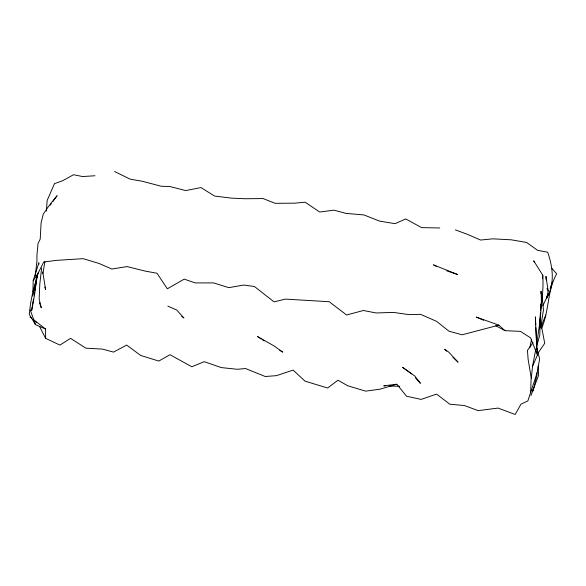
<?xml version="1.0" encoding="UTF-8"?>
<svg xmlns="http://www.w3.org/2000/svg" width="586" height="586" viewBox="0 0 586 586"><rect width="100%" height="100%" fill="white"/><g stroke="black" fill="none" stroke-linecap="round" stroke-linejoin="round"><path stroke-width="0.88" d="M536.527 347.293L539.633 358.888L537.237 372.403L527.876 400.89L520.998 404.164L515.153 414.485L497.997 408.076L478.176 410.64L464.324 405.519L449.828 404.223L436.585 394.107L421.1 399.41L406.574 396.224L396.81 384.233L379.889 389.199L365.657 391.148L347.732 385.764L337.968 380.211L327.618 388.013L305.02 381.142L293.117 370.11L276.475 375.648L265.26 376.505L245.49 368.513L237.389 369.29L221.354 367.59L204.236 361.694L191.805 366.755L169.977 354.713L158.813 361.064L140.677 355.453L126.693 345.073L113.501 352.098L102.469 349.102L85.864 348.165L70.554 338.349L59.94 345.088L45.598 338.312L45.598 329.054L32.867 319.084M42.734 273.655L42.741 271.941M540.753 304.566L540.578 310.851M540.988 293.842L541.046 291.161C542.387 309.423 539.047 327.574 536.432 345.579M45.598 329.054L35.468 324.585L29.3 314.323L30.589 303.248L32.926 291.513L33.197 280.621L38.881 262.74L38.764 264.447M530.674 392.854L531.033 380.38L532.549 366.265L535.816 349.051M540.519 312.653L539.772 335.192L536.564 346.48M542.614 278.746L542.761 275.2L533.714 260.799L534.439 262.418M539.816 323.267L540.402 312.587M540.6 309.027C542.424 297.908 543.537 286.503 542.761 275.2M46.397 211.107L47.151 200.485L54.491 183.638L62.658 180.73L73.55 174.716L82.597 176.554L94.954 175.756M35.248 276.094L36.94 261.07L36.947 255.137L38.061 243.424L40.207 239.125L41.086 222.988L43.276 214.088L48.667 206.221L57.069 195.709L52.872 201.518M41.643 268.036L39.797 284.093L39.159 299.007L41.291 307.804L39.452 302.728M34.867 290.436L36.977 277.046L34.449 295.666L31.651 310.477L33.468 299.175M34.31 293.96L34.589 292.216M44.917 261.561L42.968 273.215L45.598 289.484L44.814 287.045M542.9 305.606L547.09 296.787L548.181 290.912L545.954 276.343L546.152 279.903M541.691 328.145C549.294 310.69 547.178 290.575 556.7 273.838L551.961 268.447M32.86 296.098L37.328 274.314M529.751 347.798L531.605 339.199M541.178 327.955L542.49 322.923L545.822 315.078M32.926 291.513L38.141 272.973M455.403 229.88L467.115 234.21L480.557 240.04L492.767 238.839L511.182 239.806L526.616 242.458L537.589 250.332L547.676 252.214C553.045 267.604 554.986 284.122 546.438 298.735L547.969 294.443M540.556 305.614L541.94 301.38L541.933 294.707L543.464 310.023L541.354 322.989L539.406 328.885M550.108 288.437L552.554 281.566M532.549 366.265L537.421 355.079L535.882 327.64M530.967 395.594L538.659 375.091L538.058 366.125M547.09 296.787L548.936 293.103L547.068 296.128M537.765 353.468L544.724 343.286L540.937 323.619M33.197 280.621L37.445 274.548L43.708 262.059L56.212 260.374L83.175 258.675L99.107 263.488L111.838 269.033L127.016 266.586L145.453 271.142L157.019 273.266L167.347 288.803L184.202 279.141L195.219 282.913L213.648 282.906L228.774 287.66L243.703 285.045L254.441 286.517L274.05 301.871L285.448 299.109L329.237 301.724L346.568 314.982L363.43 310.507L376.131 312.961L393.462 312.411L408.918 314.623L420.565 314.338L436.614 321.37L449.001 331.215L462.149 334.796L498.84 325.135L505.007 330.665L520.456 331.368L530.564 337.858L537.421 355.079M532.996 342.663L527.444 350.406L528.133 359.386L531.319 378.571M50.242 205.151L51.297 203.701M396.81 384.233L383.771 385.83L385.537 385.881M439.749 227.976L421.59 227.624L405.746 218.93L395.059 223.684L379.486 221.076L363.957 214.945L346.106 213.414L333.983 210.169L319.663 212.015L305.123 202.185L294.648 203.174L275.164 203.32L263.099 198.566L244.933 198.749L231.573 198.141L214.527 196.039L200.954 187.571L185.711 190.582L169.903 186.531L161.253 186.253L142.295 181.257L130.173 179.162L114.592 171.515M389.075 385.991L399.696 386.306M446.766 270.835L457.725 274.556L433.435 264.843L436.409 266.432M498.84 325.135L476.257 317.07L483.582 320.264M167.867 306.119L176.708 310.023L183.916 318.015L181.726 316.389M495.705 325.706L505.007 330.665M279.749 350.377L282.774 352.127L274.248 346.055L257.576 336.569L261.217 338.964M262.667 339.917L264.125 340.876M411.76 373.897L402.611 367.363L414.815 376.014L420.411 383.295L415.467 377.926M31.454 317.978L30.04 316.872L31.322 317.978M35.167 321.304L36.449 322.417M446.576 351.153L444.664 349.315L448.737 352.12L458.069 362.192L452.963 357.284M45.598 338.312L39.511 326.417M546.95 288.459L548.181 290.912M30.194 309.789L35.468 324.585M536.798 372.777L537.128 374.535L533.026 390.994L532.96 389.192M535.758 324.952L535.377 316.88L536.271 339.294M537.098 348.875L537.201 352.076"/></g></svg>
